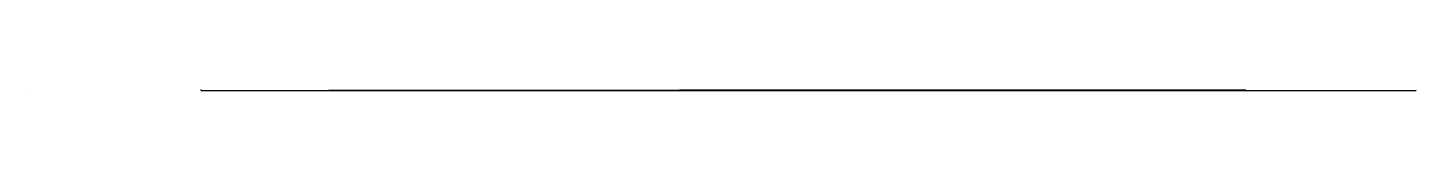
# Model space of a CAD drawing. Header units: metres. Extents: x -1 to 72750024, y 3999 to 4800.
# Drawn here: x 61950003 to 62350024, y 4149 to 4400 of the extents above; entities that cross this region are included whole.
import ezdxf

# ---------------------------------------------------------------- set-up
doc = ezdxf.new("R2010")
doc.units = ezdxf.units.M

msp = doc.modelspace()

# ---------------------------------------------------------------- linework, layer by layer
at = {"color": 7}
for p, q in [((61950003.013, 4400), (61950024.105, 4400)), ((61950003.013, 4400), (61950003.013, 4381.921)), ((61950024.105, 4381.921), (61950003.013, 4381.921)), ((61950006.026, 4393.974), (61950021.092, 4393.974)), ((61950024.105, 4400), (61950024.105, 4381.921)), ((62000000, 4400), (61999998.795, 4400)), ((62000000, 4350), (61999998.795, 4350)), ((62000000, 4300), (61999998.795, 4300)), ((62000000, 4250), (61999998.795, 4250)), ((62000000, 4200), (61999998.795, 4200)), ((62000000, 4150), (61999998.795, 4150)), ((62000000, 4390), (61999999.247, 4390)), ((62000000, 4380), (61999999.247, 4380)), ((62000000, 4370), (61999999.247, 4370)), ((62000000, 4360), (61999999.247, 4360)), ((62000000, 4340), (61999999.247, 4340)), ((62000000, 4330), (61999999.247, 4330)), ((62000000, 4320), (61999999.247, 4320)), ((62000000, 4310), (61999999.247, 4310)), ((62000000, 4290), (61999999.247, 4290)), ((62000000, 4280), (61999999.247, 4280)), ((62000000, 4270), (61999999.247, 4270)), ((62000000, 4260), (61999999.247, 4260)), ((62000000, 4240), (61999999.247, 4240)), ((62000000, 4230), (61999999.247, 4230)), ((62000000, 4220), (61999999.247, 4220)), ((62000000, 4210), (61999999.247, 4210)), ((62000000, 4190), (61999999.247, 4190)), ((62000000, 4180), (61999999.247, 4180)), ((62000000, 4170), (61999999.247, 4170)), ((62000000, 4160), (61999999.247, 4160)), ((62000000, 4150), (62000000, 4400)), ((62000000, 4150), (62350000, 4150)), ((62000000, 4150), (62000000, 4148.795)), ((62010000.001, 4150), (62010000.001, 4149.247)), ((62020000.002, 4150), (62020000.002, 4149.247)), ((62030000.003, 4150), (62030000.003, 4149.247)), ((62040000.003, 4150), (62040000.003, 4149.247)), ((62050000.001, 4150), (62050000.001, 4148.795)), ((62059999.998, 4150), (62059999.998, 4149.247)), ((62069999.996, 4150), (62069999.996, 4149.247)), ((62079999.993, 4150), (62079999.993, 4149.247)), ((62089999.991, 4150), (62089999.991, 4149.247)), ((62100000.002, 4150), (62100000.002, 4148.795)), ((62110000.006, 4150), (62110000.006, 4149.247)), ((62120000.01, 4150), (62120000.01, 4149.247)), ((62130000.015, 4150), (62130000.015, 4149.247)), ((62140000.019, 4150), (62140000.019, 4149.247)), ((62149999.996, 4150), (62149999.996, 4148.795)), ((62160000, 4150), (62160000, 4149.247)), ((62170000.005, 4150), (62170000.005, 4149.247)), ((62180000.009, 4150), (62180000.009, 4149.247)), ((62190000.013, 4150), (62190000.013, 4149.247)), ((62200000.004, 4150), (62200000.004, 4148.795)), ((62210000.008, 4150), (62210000.008, 4149.247)), ((62220000.012, 4150), (62220000.012, 4149.247)), ((62230000.003, 4150), (62230000.003, 4149.247)), ((62239999.994, 4150), (62239999.994, 4149.247)), ((62250000.012, 4150), (62250000.012, 4148.795)), ((62260000.002, 4150), (62260000.002, 4149.247)), ((62269999.993, 4150), (62269999.993, 4149.247)), ((62279999.984, 4150), (62279999.984, 4149.247)), ((62289999.975, 4150), (62289999.975, 4149.247)), ((62299999.992, 4150), (62299999.992, 4148.795)), ((62309999.983, 4150), (62309999.983, 4149.247)), ((62319999.974, 4150), (62319999.974, 4149.247)), ((62329999.964, 4150), (62329999.964, 4149.247)), ((62339999.955, 4150), (62339999.955, 4149.247)), ((62350000, 4150), (62350000, 4148.795)), ((62350003.013, 4400), (62350024.105, 4400)), ((62350003.013, 4400), (62350003.013, 4381.921)), ((62350024.105, 4381.921), (62350003.013, 4381.921)), ((62350006.026, 4393.974), (62350021.092, 4393.974)), ((62350024.105, 4400), (62350024.105, 4381.921))]:
    msp.add_line(p, q, dxfattribs=at)
at = {"color": 4}
for p, q in [((61950006.026, 4389.454), (61950021.092, 4389.454)), ((62029130.27, 4165.145), (62030230.59, 4167.223)), ((62030230.59, 4167.223), (62030469.52, 4166.714)), ((62030469.52, 4166.714), (62030598.051, 4167.814)), ((62030598.051, 4167.814), (62030776.859, 4167.754)), ((62030776.859, 4167.754), (62032780.281, 4170.674)), ((62032780.281, 4170.674), (62034025.738, 4174.543)), ((62034025.738, 4174.543), (62035079.66, 4175.806)), ((62035079.66, 4175.806), (62035147.07, 4175.599)), ((62035147.07, 4175.599), (62035151.73, 4174.617)), ((62035151.73, 4174.617), (62035576.391, 4176.883)), ((62035576.391, 4176.883), (62035767.93, 4178.08)), ((62035767.93, 4178.08), (62036733.352, 4178.935)), ((62036733.352, 4178.935), (62037358.172, 4178.377)), ((62037358.172, 4178.377), (62038200.879, 4180.766)), ((62038200.879, 4180.766), (62038227.91, 4180.647)), ((62038227.91, 4180.647), (62038267.129, 4181.193)), ((62038267.129, 4181.193), (62038396.449, 4180.841)), ((62038396.449, 4180.841), (62038524.93, 4180.674)), ((62038524.93, 4180.674), (62038615.641, 4181.367)), ((62038615.641, 4181.367), (62038785.27, 4179.816)), ((62038785.27, 4179.816), (62038785.988, 4181.431)), ((62038785.988, 4181.431), (62039069.199, 4183.176)), ((62039069.199, 4183.176), (62039290.051, 4182.685)), ((62039290.051, 4182.685), (62040137.379, 4183.728)), ((62040137.379, 4183.728), (62040180.398, 4183.837)), ((62040180.398, 4183.837), (62040240.191, 4183.825)), ((62040240.191, 4183.825), (62040312.309, 4184.03)), ((62040312.309, 4184.03), (62040454.199, 4183.181)), ((62040454.199, 4183.181), (62040569.078, 4184.714)), ((62040569.078, 4184.714), (62040579.191, 4184.146)), ((62040579.191, 4184.146), (62040595.949, 4184.59)), ((62040595.949, 4184.59), (62041253.57, 4185.891)), ((62041253.57, 4185.891), (62041311.949, 4185.104)), ((62041311.949, 4185.104), (62041682.879, 4186.501)), ((62041682.879, 4186.501), (62041719.078, 4186.14)), ((62041719.078, 4186.14), (62042062.988, 4185.536)), ((62042062.988, 4185.536), (62042745.578, 4186.738)), ((62042745.578, 4186.738), (62042792.379, 4186.981)), ((62042792.379, 4186.981), (62042829.422, 4188.493)), ((62042829.422, 4188.493), (62043176.949, 4188.351)), ((62043176.949, 4188.351), (62043582.738, 4188.715)), ((62043582.738, 4188.715), (62043660.289, 4188.848)), ((62043660.289, 4188.848), (62043784.789, 4189.024)), ((62043784.789, 4189.024), (62043897.34, 4189.218)), ((62043897.34, 4189.218), (62044126.262, 4189.587)), ((62044126.262, 4189.587), (62044387.34, 4189.138)), ((62044387.34, 4189.138), (62044491.512, 4190.32)), ((62044491.512, 4190.32), (62045268.359, 4191.934)), ((62045268.359, 4191.934), (62045592.141, 4192.092)), ((62045592.141, 4192.092), (62047387.051, 4194.432)), ((62047387.051, 4194.432), (62047535.66, 4193.088)), ((62047535.66, 4193.088), (62047665.531, 4192.552)), ((62047665.531, 4192.552), (62047834.43, 4195.865)), ((62047834.43, 4195.865), (62048928.48, 4196.462)), ((62048928.48, 4196.462), (62050297.98, 4196.802)), ((62050297.98, 4196.802), (62050664.449, 4198.598)), ((62050664.449, 4198.598), (62051667.328, 4199.46)), ((62051667.328, 4199.46), (62051913.391, 4199.856)), ((62051913.391, 4199.856), (62051920.641, 4199.967)), ((62051920.641, 4199.967), (62052001.891, 4199.726)), ((62052001.891, 4199.726), (62052298.309, 4200.296)), ((62052298.309, 4200.296), (62052480.07, 4201.845)), ((62052480.07, 4201.845), (62052518.871, 4200.55)), ((62052518.871, 4200.55), (62052525.281, 4199.88)), ((62052525.281, 4199.88), (62052640.629, 4200.646)), ((62052640.629, 4200.646), (62052655.039, 4200.619)), ((62052655.039, 4200.619), (62052718.648, 4200.477)), ((62052718.648, 4200.477), (62052808.941, 4200.806)), ((62052808.941, 4200.806), (62053000.09, 4201.904)), ((62053000.09, 4201.904), (62053644.52, 4199.792)), ((62053644.52, 4199.792), (62053723.602, 4201.666)), ((62053723.602, 4201.666), (62054270.57, 4202.425)), ((62054270.57, 4202.425), (62054271.77, 4202.495)), ((62054271.77, 4202.495), (62054340.41, 4202.729)), ((62054340.41, 4202.729), (62054493.828, 4202.761)), ((62054493.828, 4202.761), (62054548.801, 4202.86)), ((62054548.801, 4202.86), (62054636.91, 4202.952)), ((62054636.91, 4202.952), (62054656.66, 4203.005)), ((62054656.66, 4203.005), (62055028.57, 4203.594)), ((62055028.57, 4203.594), (62055358.648, 4203.658)), ((62055358.648, 4203.658), (62055817.469, 4204.773)), ((62055817.469, 4204.773), (62055871.68, 4203.987)), ((62055871.68, 4203.987), (62057068.148, 4207.46)), ((62057068.148, 4207.46), (62057635.41, 4207.068)), ((62057635.41, 4207.068), (62057746.398, 4207.871)), ((62057746.398, 4207.871), (62057762.941, 4206.086)), ((62057762.941, 4206.086), (62057872.629, 4206.008)), ((62057872.629, 4206.008), (62057896.48, 4206.704)), ((62057896.48, 4206.704), (62058062.539, 4206.995)), ((62058062.539, 4206.995), (62058078.539, 4207.316)), ((62058078.539, 4207.316), (62058327.578, 4207.234)), ((62058327.578, 4207.234), (62058401.539, 4207.387)), ((62058401.539, 4207.387), (62058494.641, 4207.746)), ((62058494.641, 4207.746), (62058564.68, 4207.403)), ((62058564.68, 4207.403), (62058862.879, 4207.501)), ((62058862.879, 4207.501), (62058932.281, 4207.809)), ((62058932.281, 4207.809), (62059659.738, 4209.443)), ((62059659.738, 4209.443), (62059827.371, 4209.723)), ((62059827.371, 4209.723), (62059910.891, 4210.399)), ((62059910.891, 4210.399), (62060048.98, 4209.354)), ((62060048.98, 4209.354), (62060098.391, 4208.599)), ((62060098.391, 4208.599), (62060531.57, 4209.751)), ((62060531.57, 4209.751), (62060753.809, 4210.211)), ((62060753.809, 4210.211), (62061034.898, 4209.483)), ((62061034.898, 4209.483), (62062356.469, 4212.246)), ((62062356.469, 4212.246), (62063098, 4211.462)), ((62063098, 4211.462), (62063160.262, 4213.479)), ((62063160.262, 4213.479), (62063637.141, 4214.531)), ((62063637.141, 4214.531), (62064235.48, 4213.845)), ((62064235.48, 4213.845), (62064427.121, 4215.772)), ((62064427.121, 4215.772), (62064512.871, 4213.041)), ((62064512.871, 4213.041), (62064589.762, 4215.424)), ((62064589.762, 4215.424), (62064648.051, 4214.26)), ((62064648.051, 4214.26), (62065099.68, 4214.862)), ((62065099.68, 4214.862), (62065498.539, 4212.196)), ((62065498.539, 4212.196), (62066300.313, 4216.188)), ((62066300.313, 4216.188), (62066861.273, 4216.955)), ((62066861.273, 4216.955), (62067034.617, 4214.131)), ((62067034.617, 4214.131), (62067102.078, 4218.972)), ((62067102.078, 4218.972), (62067119.938, 4216.304)), ((62067119.938, 4216.304), (62067160.156, 4215.326)), ((62067160.156, 4215.326), (62067332.719, 4216.123)), ((62067332.719, 4216.123), (62067342.969, 4217.07)), ((62067342.969, 4217.07), (62067726.32, 4217.294)), ((62067726.32, 4217.294), (62067873.391, 4215.277)), ((62067873.391, 4215.277), (62069181.906, 4219.346)), ((62069181.906, 4219.346), (62069258.641, 4219.023)), ((62069258.641, 4219.023), (62069287.531, 4218.651)), ((62069287.531, 4218.651), (62069466.023, 4220.249)), ((62069466.023, 4220.249), (62071536.641, 4222.087)), ((62071536.641, 4222.087), (62071599.367, 4222.417)), ((62071599.367, 4222.417), (62073216.219, 4223.118)), ((62073216.219, 4223.118), (62073675.313, 4223.228)), ((62073675.313, 4223.228), (62074025.406, 4224.33)), ((62074025.406, 4224.33), (62074266.211, 4224.197)), ((62074266.211, 4224.197), (62074522.453, 4222.816)), ((62074522.453, 4222.816), (62074888.844, 4222.925)), ((62074888.844, 4222.925), (62075342.547, 4225.296)), ((62075342.547, 4225.296), (62076102.773, 4225.768)), ((62076102.773, 4225.768), (62076255.961, 4226.984)), ((62076255.961, 4226.984), (62076260.383, 4226.057)), ((62076260.383, 4226.057), (62076548.031, 4226.642)), ((62076548.031, 4226.642), (62076712.172, 4226.51)), ((62076712.172, 4226.51), (62076757.93, 4227.36)), ((62076757.93, 4227.36), (62077099.039, 4226.573)), ((62077099.039, 4226.573), (62077154.453, 4228.548)), ((62077154.453, 4228.548), (62077269.797, 4226.122)), ((62077269.797, 4226.122), (62077398.117, 4227.42)), ((62077398.117, 4227.42), (62077822.82, 4225.672)), ((62077822.82, 4225.672), (62078867.633, 4228.569)), ((62078867.633, 4228.569), (62079104.031, 4228.687)), ((62079104.031, 4228.687), (62079154.531, 4228.12)), ((62079154.531, 4228.12), (62079171.109, 4228.893)), ((62079171.109, 4228.893), (62079699.594, 4229.798)), ((62079699.594, 4229.798), (62080186.438, 4229.927)), ((62080186.438, 4229.927), (62080972.969, 4229.23)), ((62080972.969, 4229.23), (62081092.172, 4228.043)), ((62081092.172, 4228.043), (62081160.57, 4230.256)), ((62081160.57, 4230.256), (62081329.047, 4231.566)), ((62081329.047, 4231.566), (62081619.828, 4231.314)), ((62081619.828, 4231.314), (62081700.289, 4231.607)), ((62081700.289, 4231.607), (62081922.023, 4230.509)), ((62081922.023, 4230.509), (62082251.477, 4231.006)), ((62082251.477, 4231.006), (62082469.688, 4231.642)), ((62082469.688, 4231.642), (62082812.289, 4232.797)), ((62082812.289, 4232.797), (62083568.75, 4232.947)), ((62083568.75, 4232.947), (62083946.57, 4232.917)), ((62083946.57, 4232.917), (62084133.883, 4232.916)), ((62084133.883, 4232.916), (62084211.078, 4233.005)), ((62084211.078, 4233.005), (62084444.148, 4233.575)), ((62084444.148, 4233.575), (62084455.063, 4233.561)), ((62084455.063, 4233.561), (62084671.344, 4233.221)), ((62084671.344, 4233.221), (62084793.297, 4234.124)), ((62084793.297, 4234.124), (62085092.977, 4234.872)), ((62085092.977, 4234.872), (62085451.578, 4234.263)), ((62085451.578, 4234.263), (62085548.773, 4234.265)), ((62085548.773, 4234.265), (62085602.438, 4235.137)), ((62085602.438, 4235.137), (62085785.953, 4234.712)), ((62085785.953, 4234.712), (62085888.219, 4234.648)), ((62085888.219, 4234.648), (62085996.438, 4235.297)), ((62085996.438, 4235.297), (62086015.578, 4234.892)), ((62086015.578, 4234.892), (62086283.703, 4234.706)), ((62086283.703, 4234.706), (62086519.102, 4235.958)), ((62086519.102, 4235.958), (62086763.938, 4236.213)), ((62086763.938, 4236.213), (62086910.008, 4235.541)), ((62086910.008, 4235.541), (62087320.281, 4235.829)), ((62087320.281, 4235.829), (62087769.047, 4236.113)), ((62087769.047, 4236.113), (62089866.203, 4239.129)), ((62089866.203, 4239.129), (62089979.102, 4238.946)), ((62089979.102, 4238.946), (62090136.547, 4237.144)), ((62090136.547, 4237.144), (62090139.703, 4239.179)), ((62090139.703, 4239.179), (62090412.461, 4238.149)), ((62090412.461, 4238.149), (62090747.883, 4239.292)), ((62090747.883, 4239.292), (62091402.117, 4239.031)), ((62091402.117, 4239.031), (62092033.328, 4240.189)), ((62092033.328, 4240.189), (62092249.953, 4240.529)), ((62092249.953, 4240.529), (62092326.688, 4240.449)), ((62092326.688, 4240.449), (62092338.461, 4240.428)), ((62092338.461, 4240.428), (62092442.313, 4240.679)), ((62092442.313, 4240.679), (62092529.813, 4240.587)), ((62092529.813, 4240.587), (62092544.656, 4240.602)), ((62092544.656, 4240.602), (62092580.453, 4240.703)), ((62092580.453, 4240.703), (62092879.82, 4240.622)), ((62092879.82, 4240.622), (62092919.648, 4241.891)), ((62092919.648, 4241.891), (62092922.047, 4240.54)), ((62092922.047, 4240.54), (62093476.328, 4241.613)), ((62093476.328, 4241.613), (62093490.563, 4241.903)), ((62093490.563, 4241.903), (62093593.531, 4241.331)), ((62093593.531, 4241.331), (62093929.32, 4241.445)), ((62093929.32, 4241.445), (62094720, 4242.523)), ((62094720, 4242.523), (62095084.047, 4242.257)), ((62095084.047, 4242.257), (62095091.172, 4242.891)), ((62095091.172, 4242.891), (62095445.719, 4243.205)), ((62095445.719, 4243.205), (62095453.211, 4242.726)), ((62095453.211, 4242.726), (62095897.063, 4243.309)), ((62095897.063, 4243.309), (62096106.32, 4244.072)), ((62096106.32, 4244.072), (62096355.891, 4244.528)), ((62096355.891, 4244.528), (62096520.047, 4244.021)), ((62096520.047, 4244.021), (62096558.922, 4244.001)), ((62096558.922, 4244.001), (62096717.742, 4244.035)), ((62096717.742, 4244.035), (62097147.102, 4244.5)), ((62097147.102, 4244.5), (62097239.609, 4244.7)), ((62097239.609, 4244.7), (62097602.367, 4244.589)), ((62097602.367, 4244.589), (62097952.773, 4245.359)), ((62097952.773, 4245.359), (62098078.531, 4245.164)), ((62098078.531, 4245.164), (62098423.273, 4245.553)), ((62098423.273, 4245.553), (62098719.117, 4246.93)), ((62098719.117, 4246.93), (62098850.953, 4246.392)), ((62098850.953, 4246.392), (62099069.977, 4246.491)), ((62099069.977, 4246.491), (62099228.383, 4245.937)), ((62099228.383, 4245.937), (62099477.859, 4246.364)), ((62099477.859, 4246.364), (62099718.68, 4245.992)), ((62099718.68, 4245.992), (62099851.523, 4246.485)), ((62099851.523, 4246.485), (62100134.797, 4247.693)), ((62100134.797, 4247.693), (62100610.898, 4247.359)), ((62100610.898, 4247.359), (62101087.203, 4248.126)), ((62101087.203, 4248.126), (62101364.703, 4247.792)), ((62101364.703, 4247.792), (62101725.398, 4248.318)), ((62101725.398, 4248.318), (62102385.898, 4249.014)), ((62102385.898, 4249.014), (62102997.602, 4249.661)), ((62102997.602, 4249.661), (62103210.297, 4249.049)), ((62103210.297, 4249.049), (62103903.102, 4250.713)), ((62103903.102, 4250.713), (62104312, 4250.494)), ((62104312, 4250.494), (62104628.898, 4250.989)), ((62104628.898, 4250.989), (62104667.102, 4250.998)), ((62104667.102, 4250.998), (62104850, 4251.08)), ((62104850, 4251.08), (62104873.797, 4251.38)), ((62104873.797, 4251.38), (62104885, 4250.849)), ((62104885, 4250.849), (62104997.898, 4251.996)), ((62104997.898, 4251.996), (62105174.703, 4250.994)), ((62105174.703, 4250.994), (62105351.398, 4251.219)), ((62105351.398, 4251.219), (62105616, 4250.67)), ((62105616, 4250.67), (62105849.102, 4251.49)), ((62105849.102, 4251.49), (62106044.602, 4250.93)), ((62106044.602, 4250.93), (62106404, 4252.502)), ((62106404, 4252.502), (62106480.203, 4252.52)), ((62106480.203, 4252.52), (62106751.203, 4252.935)), ((62106751.203, 4252.935), (62107180.602, 4252.509)), ((62107180.602, 4252.509), (62107322.5, 4253.213)), ((62107322.5, 4253.213), (62107462, 4252.744)), ((62107462, 4252.744), (62107636.602, 4253.066)), ((62107636.602, 4253.066), (62107684.203, 4253.269)), ((62107684.203, 4253.269), (62107771.703, 4252.434)), ((62107771.703, 4252.434), (62107862.602, 4253.249)), ((62107862.602, 4253.249), (62108074.898, 4253.433)), ((62108074.898, 4253.433), (62108246.898, 4252.996)), ((62108246.898, 4252.996), (62108283.898, 4253.511)), ((62108283.898, 4253.511), (62108293.297, 4253.738)), ((62108293.297, 4253.738), (62108664, 4254.182)), ((62108664, 4254.182), (62108916.5, 4254.504)), ((62108916.5, 4254.504), (62108928.398, 4254.023)), ((62108928.398, 4254.023), (62108982.5, 4254.396)), ((62108982.5, 4254.396), (62109231, 4254.426)), ((62109231, 4254.426), (62109428, 4254.459)), ((62109428, 4254.459), (62109462.898, 4254.151)), ((62109462.898, 4254.151), (62109994.102, 4254.897)), ((62109994.102, 4254.897), (62110379.297, 4255.771)), ((62110379.297, 4255.771), (62110813.398, 4255.954)), ((62110813.398, 4255.954), (62111197.297, 4256.552)), ((62111197.297, 4256.552), (62111390.297, 4256.901)), ((62111390.297, 4256.901), (62111421.102, 4256.407)), ((62111421.102, 4256.407), (62111659.703, 4255.621)), ((62111659.703, 4255.621), (62111748.102, 4255.948)), ((62111748.102, 4255.948), (62113191.203, 4257.677)), ((62113191.203, 4257.677), (62113329.898, 4257.67)), ((62113329.898, 4257.67), (62113405.602, 4257.749)), ((62113405.602, 4257.749), (62113977.203, 4257.169)), ((62113977.203, 4257.169), (62113981.602, 4258.57)), ((62113981.602, 4258.57), (62114098.203, 4258.306)), ((62114098.203, 4258.306), (62114481.102, 4258.53)), ((62114481.102, 4258.53), (62114965.203, 4257.382)), ((62114965.203, 4257.382), (62115211.203, 4259.298)), ((62115211.203, 4259.298), (62115423, 4259.245)), ((62115423, 4259.245), (62115772.898, 4260.086)), ((62115772.898, 4260.086), (62115930.898, 4259.998)), ((62115930.898, 4259.998), (62116337.797, 4259.963)), ((62116337.797, 4259.963), (62116442.797, 4259.153)), ((62116442.797, 4259.153), (62116786.703, 4260.618)), ((62116786.703, 4260.618), (62116892.797, 4259.932)), ((62116892.797, 4259.932), (62116946.5, 4259.594)), ((62116946.5, 4259.594), (62117823.797, 4261.167)), ((62117823.797, 4261.167), (62117951.797, 4259.391)), ((62117951.797, 4259.391), (62117971, 4261.506)), ((62117971, 4261.506), (62119730, 4261.054)), ((62119730, 4261.054), (62120177.602, 4263.187)), ((62120177.602, 4263.187), (62120178, 4262.862)), ((62120178, 4262.862), (62120318.398, 4263.123)), ((62120318.398, 4263.123), (62120744.5, 4263.013)), ((62120744.5, 4263.013), (62120891.898, 4263.102)), ((62120891.898, 4263.102), (62121083.703, 4263.185)), ((62121083.703, 4263.185), (62121147.898, 4263.33)), ((62121147.898, 4263.33), (62121155.5, 4263.352)), ((62121155.5, 4263.352), (62121244.398, 4264.017)), ((62121244.398, 4264.017), (62121343.102, 4263.264)), ((62121343.102, 4263.264), (62121413.898, 4262.838)), ((62121413.898, 4262.838), (62121553.203, 4263.484)), ((62121553.203, 4263.484), (62121747.797, 4263.795)), ((62121747.797, 4263.795), (62121856.5, 4263.828)), ((62121856.5, 4263.828), (62121918.797, 4264.333)), ((62121918.797, 4264.333), (62122078.297, 4263.86)), ((62122078.297, 4263.86), (62122244.297, 4264.187)), ((62122244.297, 4264.187), (62122244.398, 4264.029)), ((62122244.398, 4264.029), (62122582.297, 4263.434)), ((62122582.297, 4263.434), (62122741.602, 4264.547)), ((62122741.602, 4264.547), (62123150.602, 4264.734)), ((62123150.602, 4264.734), (62123211.102, 4264.736)), ((62123211.102, 4264.736), (62123224.5, 4264.706)), ((62123224.5, 4264.706), (62123417.898, 4264.038)), ((62123417.898, 4264.038), (62123843.102, 4265.302)), ((62123843.102, 4265.302), (62124045.5, 4265.447)), ((62124045.5, 4265.447), (62124243.5, 4265.968)), ((62124243.5, 4265.968), (62125051.297, 4266.137)), ((62125051.297, 4266.137), (62125078.398, 4266.543)), ((62125078.398, 4266.543), (62125202.703, 4266.229)), ((62125202.703, 4266.229), (62125233.398, 4265.676)), ((62125233.398, 4265.676), (62125682.602, 4266.157)), ((62125682.602, 4266.157), (62125986.898, 4265.944)), ((62125986.898, 4265.944), (62126051.398, 4266.704)), ((62126051.398, 4266.704), (62126059.398, 4266.849)), ((62126059.398, 4266.849), (62126466.703, 4267.451)), ((62126466.703, 4267.451), (62126467.203, 4267.635)), ((62126467.203, 4267.635), (62127363.297, 4267.819)), ((62127363.297, 4267.819), (62128295.797, 4268.733)), ((62128295.797, 4268.733), (62128789.102, 4268.018)), ((62128789.102, 4268.018), (62128812.797, 4268.888)), ((62128812.797, 4268.888), (62129202.898, 4269.057)), ((62129202.898, 4269.057), (62129265.102, 4268.381)), ((62129265.102, 4268.381), (62129374.898, 4267.863)), ((62129374.898, 4267.863), (62130167.5, 4269.997)), ((62130167.5, 4269.997), (62130682.297, 4269.969)), ((62130682.297, 4269.969), (62130963.203, 4270.147)), ((62130963.203, 4270.147), (62131229.5, 4270.023)), ((62131229.5, 4270.023), (62131407.406, 4270.429)), ((62131407.406, 4270.429), (62131863.797, 4271.39)), ((62131863.797, 4271.39), (62132167, 4271.042)), ((62132167, 4271.042), (62132596.906, 4271.731)), ((62132596.906, 4271.731), (62133376.297, 4269.744)), ((62133376.297, 4269.744), (62133885.797, 4272.224)), ((62133885.797, 4272.224), (62134548, 4273.083)), ((62134548, 4273.083), (62134778.797, 4272.56)), ((62134778.797, 4272.56), (62134912, 4271.563)), ((62134912, 4271.563), (62135009.797, 4273.108)), ((62135009.797, 4273.108), (62135576.094, 4273.214)), ((62135576.094, 4273.214), (62135874.797, 4272.494)), ((62135874.797, 4272.494), (62135877, 4273.229)), ((62135877, 4273.229), (62137749.797, 4273.661)), ((62137749.797, 4273.661), (62137841.703, 4275.191)), ((62137841.703, 4275.191), (62138749, 4276.103)), ((62138749, 4276.103), (62139043.703, 4276.122)), ((62139043.703, 4276.122), (62140420.594, 4277.009)), ((62140420.594, 4277.009), (62142839.203, 4278.253)), ((62142839.203, 4278.253), (62143622.094, 4277.794)), ((62143622.094, 4277.794), (62144800.203, 4278.118)), ((62144800.203, 4278.118), (62145988.703, 4279.952)), ((62145988.703, 4279.952), (62146135.203, 4278.74)), ((62146135.203, 4278.74), (62146231, 4280.921)), ((62146231, 4280.921), (62146289.5, 4279.833)), ((62146289.5, 4279.833), (62147083.297, 4281.276)), ((62147083.297, 4281.276), (62147128.094, 4281.52)), ((62147128.094, 4281.52), (62152617.703, 4284.207)), ((62152617.703, 4284.207), (62152857.5, 4284.03)), ((62152857.5, 4284.03), (62153013.703, 4282.11)), ((62153013.703, 4282.11), (62153804.297, 4283.842)), ((62153804.297, 4283.842), (62154033.5, 4285.563)), ((62154033.5, 4285.563), (62155124.703, 4286.465)), ((62155124.703, 4286.465), (62155139.906, 4285.908)), ((62155139.906, 4285.908), (62156254, 4287.164)), ((62156254, 4287.164), (62156593.594, 4285.432)), ((62156593.594, 4285.432), (62156947.797, 4286.16)), ((62156947.797, 4286.16), (62158740.594, 4288.038)), ((62158740.594, 4288.038), (62159744.797, 4287.852)), ((62159744.797, 4287.852), (62160605.594, 4289.442)), ((62160605.594, 4289.442), (62161060.094, 4289.178)), ((62161060.094, 4289.178), (62161109.406, 4289.164)), ((62161109.406, 4289.164), (62161477.406, 4289.519)), ((62161477.406, 4289.519), (62162466.594, 4289.819)), ((62162466.594, 4289.819), (62162532.5, 4290.228)), ((62162532.5, 4290.228), (62162673, 4289.583)), ((62162673, 4289.583), (62163776.703, 4290.192)), ((62163776.703, 4290.192), (62164052.297, 4291.857)), ((62164052.297, 4291.857), (62164201.594, 4291.342)), ((62164201.594, 4291.342), (62165335.406, 4292.692)), ((62165335.406, 4292.692), (62165382.5, 4292.065)), ((62165382.5, 4292.065), (62166663.203, 4292.258)), ((62166663.203, 4292.258), (62166707.406, 4292.946)), ((62166707.406, 4292.946), (62166759.406, 4292.466)), ((62166759.406, 4292.466), (62166885.406, 4292.192)), ((62166885.406, 4292.192), (62168334.797, 4293.494)), ((62168334.797, 4293.494), (62169005.797, 4293.954)), ((62169005.797, 4293.954), (62169836.594, 4294.903)), ((62169836.594, 4294.903), (62171157.703, 4295.062)), ((62171157.703, 4295.062), (62171758.703, 4296.37)), ((62171758.703, 4296.37), (62173279.406, 4297.01)), ((62173279.406, 4297.01), (62173382.203, 4294.632)), ((62173382.203, 4294.632), (62173677.797, 4297.698)), ((62173677.797, 4297.698), (62174816.703, 4297.178)), ((62174816.703, 4297.178), (62175523.406, 4296.997)), ((62175523.406, 4296.997), (62176715.594, 4299.005)), ((62176715.594, 4299.005), (62177221.906, 4299.353)), ((62177221.906, 4299.353), (62178195.797, 4299.225)), ((62178195.797, 4299.225), (62179328.5, 4300.283)), ((62179328.5, 4300.283), (62179912.297, 4300.372)), ((62179912.297, 4300.372), (62180171.797, 4300.76)), ((62180171.797, 4300.76), (62180707.297, 4300.94)), ((62180707.297, 4300.94), (62180968.406, 4301.069)), ((62180968.406, 4301.069), (62181063.406, 4301.32)), ((62181063.406, 4301.32), (62181337.406, 4302.085)), ((62181337.406, 4302.085), (62183364.594, 4302.818)), ((62183364.594, 4302.818), (62187296.203, 4303.401)), ((62187296.203, 4303.401), (62187340.406, 4305.097)), ((62187340.406, 4305.097), (62188762.594, 4306.186)), ((62188762.594, 4306.186), (62190501.203, 4304.715)), ((62190501.203, 4304.715), (62191573.406, 4307.31)), ((62191573.406, 4307.31), (62194837.406, 4308.974)), ((62194837.406, 4308.974), (62195693.094, 4309.839)), ((62195693.094, 4309.839), (62197325.5, 4310.273)), ((62197325.5, 4310.273), (62197690.594, 4309.173)), ((62197690.594, 4309.173), (62200046.094, 4311.778)), ((62200046.094, 4311.778), (62201239.406, 4312.083)), ((62201239.406, 4312.083), (62201573.094, 4311.125)), ((62201573.094, 4311.125), (62201995, 4313.025)), ((62201995, 4313.025), (62202007.203, 4312.3)), ((62202007.203, 4312.3), (62202125.203, 4312.662)), ((62202125.203, 4312.662), (62203644.406, 4313.672)), ((62203644.406, 4313.672), (62203770.906, 4313.121)), ((62203770.906, 4313.121), (62203855.703, 4312.804)), ((62203855.703, 4312.804), (62203975.297, 4313.597)), ((62203975.297, 4313.597), (62205564, 4314.011)), ((62205564, 4314.011), (62205693.594, 4314.335)), ((62205693.594, 4314.335), (62206088.297, 4314.286)), ((62206088.297, 4314.286), (62207304.797, 4314.853)), ((62207304.797, 4314.853), (62207463.906, 4314.599)), ((62207463.906, 4314.599), (62207558.094, 4315.566)), ((62207558.094, 4315.566), (62207668.406, 4315.787)), ((62207668.406, 4315.787), (62209902.594, 4316.003)), ((62209902.594, 4316.003), (62210473.594, 4316.281)), ((62210473.594, 4316.281), (62211158.797, 4317.303)), ((62211158.797, 4317.303), (62212731.094, 4318.202)), ((62212731.094, 4318.202), (62213799.297, 4317.828)), ((62213799.297, 4317.828), (62214461.094, 4318.915)), ((62214461.094, 4318.915), (62214666.703, 4318.063)), ((62214666.703, 4318.063), (62217013.203, 4320.239)), ((62217013.203, 4320.239), (62217489.094, 4320.34)), ((62217489.094, 4320.34), (62218489.594, 4319.927)), ((62218489.594, 4319.927), (62220237, 4321.626)), ((62220237, 4321.626), (62220777.297, 4321.984)), ((62220777.297, 4321.984), (62222012.797, 4321.281)), ((62222012.797, 4321.281), (62222807.594, 4322.83)), ((62222807.594, 4322.83), (62223633.703, 4322.328)), ((62223633.703, 4322.328), (62224156.406, 4323.558)), ((62224156.406, 4323.558), (62225236, 4323.942)), ((62225236, 4323.942), (62225422.094, 4323.711)), ((62225422.094, 4323.711), (62225425.594, 4323.953)), ((62225425.594, 4323.953), (62227191.797, 4324.817)), ((62227191.797, 4324.817), (62227399.5, 4325.064)), ((62227399.5, 4325.064), (62227423, 4324.896)), ((62227423, 4324.896), (62227845, 4324.418)), ((62227845, 4324.418), (62229125.094, 4325.617)), ((62229125.094, 4325.617), (62229186.594, 4325.655)), ((62229186.594, 4325.655), (62229209.594, 4324.952)), ((62229209.594, 4324.952), (62229611.203, 4324.823)), ((62229611.203, 4324.823), (62230075.5, 4325.671)), ((62230075.5, 4325.671), (62230312.094, 4326.118)), ((62230312.094, 4326.118), (62230373.594, 4326.03)), ((62230373.594, 4326.03), (62230660.297, 4326.557)), ((62230660.297, 4326.557), (62231148.703, 4326.492)), ((62231148.703, 4326.492), (62231943.297, 4326.913)), ((62231943.297, 4326.913), (62233312.5, 4327.646)), ((62233312.5, 4327.646), (62233856.203, 4327.967)), ((62233856.203, 4327.967), (62235240.703, 4327.655)), ((62235240.703, 4327.655), (62235590.203, 4328.839)), ((62235590.203, 4328.839), (62236550.703, 4329.011)), ((62236550.703, 4329.011), (62237443.297, 4328.276)), ((62237443.297, 4328.276), (62237493, 4329.077)), ((62237493, 4329.077), (62239099.797, 4330.592)), ((62239099.797, 4330.592), (62244208.406, 4333.036)), ((62244208.406, 4333.036), (62246484.594, 4332.174)), ((62246484.594, 4332.174), (62251157.406, 4336.19)), ((62251157.406, 4336.19), (62255131.203, 4335.96)), ((62255131.203, 4335.96), (62259795.203, 4339.894)), ((62259795.203, 4339.894), (62261683.406, 4338.962)), ((62261683.406, 4338.962), (62265577.5, 4340.82)), ((62265577.5, 4340.82), (62267207, 4341.693)), ((62267207, 4341.693), (62267425.406, 4341.917)), ((62267425.406, 4341.917), (62267447.688, 4341.921)), ((62267447.688, 4341.921), (62269243.188, 4342.42)), ((62269243.188, 4342.42), (62269524.406, 4343.806)), ((62269524.406, 4343.806), (62274479.906, 4344.136)), ((62274479.906, 4344.136), (62279300.813, 4347.571)), ((62279300.813, 4347.571), (62282325.688, 4346.973)), ((62282325.688, 4346.973), (62288271.906, 4350.878)), ((62288271.906, 4350.878), (62290752.5, 4350.201)), ((62290752.5, 4350.201), (62295670.094, 4353.396)), ((62295670.094, 4353.396), (62297543.594, 4352.966)), ((62297543.594, 4352.966), (62300163, 4354.698)), ((62300163, 4354.698), (62300854.313, 4354.561)), ((62300854.313, 4354.561), (62300926.688, 4354.819)), ((62350006.026, 4389.454), (62350021.092, 4389.454))]:
    msp.add_line(p, q, dxfattribs=at)

doc.saveas('drawing.dxf')
